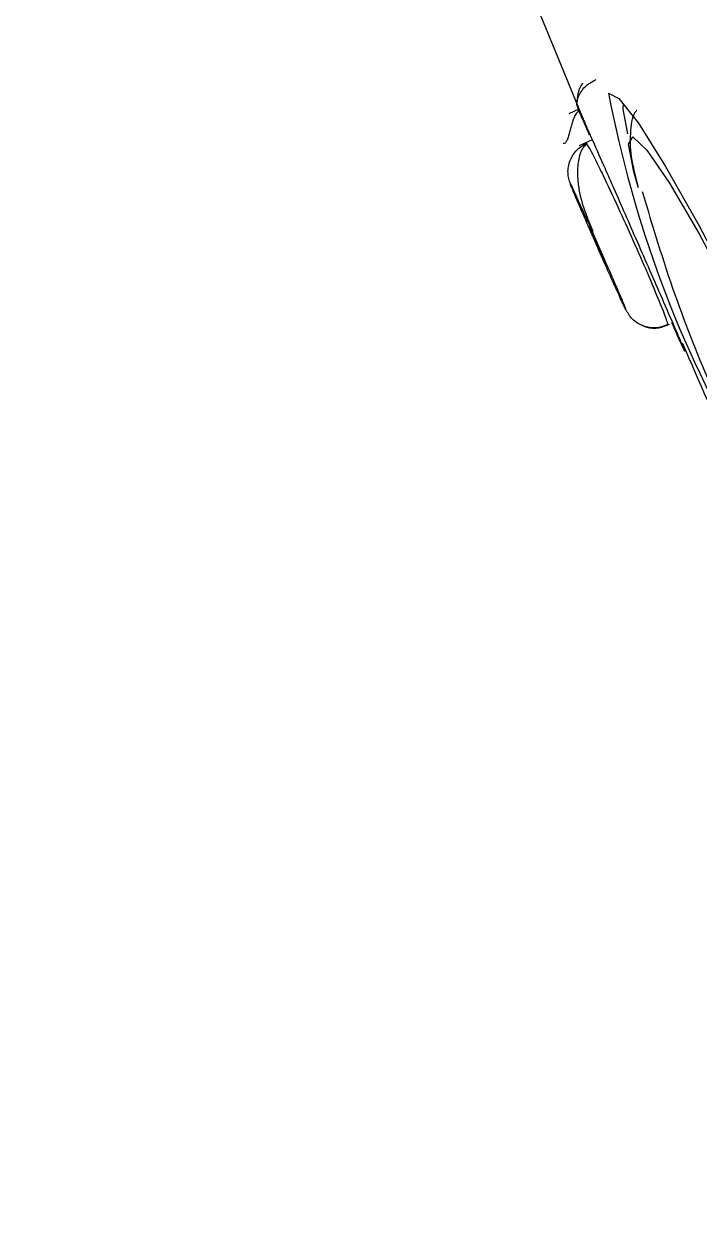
# Model space of a CAD drawing. Header units: millimetres. Extents: x 13235 to 13829, y -4257 to -3417.
# Drawn here: x 13700.847 to 13703.552, y -3764.245 to -3759.486 of the extents above; entities that cross this region are included whole.
import ezdxf

# ---------------------------------------------------------------- set-up
doc = ezdxf.new("R2010")
doc.units = ezdxf.units.MM
doc.header["$LTSCALE"] = 0.1
doc.layers.get('0').update_dxf_attribs({"lineweight": 15})

msp = doc.modelspace()

# ---------------------------------------------------------------- linework, layer by layer
at = {"linetype": 'Continuous', "lineweight": 25}
for p, q in [((13702.8628, -3759.322), (13703.0865, -3759.8673)), ((13703.0701, -3759.8273), (13703.0293, -3759.8465)), ((13703.0603, -3759.8047), (13703.0684, -3759.8371)), ((13703.1235, -3759.95), (13703.0711, -3759.9745)), ((13703.0974, -3759.9625), (13703.0997, -3759.9648)), ((13703.0974, -3759.9687), (13703.0974, -3759.9625)), ((13703.3084, -3760.1423), (13703.3032, -3760.1253)), ((13703.163, -3760.4187), (13703.1151, -3760.3092)), ((13703.1151, -3760.3093), (13703.1312, -3760.3426)), ((13703.1311, -3760.3425), (13703.179, -3760.452)), ((13703.1791, -3760.4522), (13703.1629, -3760.4186)), ((13703.487, -3760.7808), (13703.4937, -3760.7969))]:
    msp.add_line(p, q, dxfattribs=at)
at = {"linetype": 'Continuous', "lineweight": 25, "flags": 128}
for points in [[(13703.1889, -3759.7642), (13703.2297, -3759.7851), (13703.3081, -3759.8843), (13703.4175, -3760.0576), (13703.5517, -3760.2949), (13703.7027, -3760.5823), (13703.8619, -3760.9032), (13704.0199, -3761.2389), (13704.1676, -3761.5699), (13704.2964, -3761.877), (13704.3988, -3762.1423), (13704.4689, -3762.3504), (13704.5026, -3762.4892), (13704.4979, -3762.5507)], [(13703.2656, -3759.9259), (13703.2472, -3759.8279), (13703.2481, -3759.8048)], [(13703.3032, -3760.1253), (13703.2895, -3760.0782), (13703.2681, -3759.9676), (13703.2862, -3759.9379), (13703.3425, -3759.9913), (13703.4332, -3760.124), (13703.5521, -3760.327), (13703.6911, -3760.5865), (13703.8407, -3760.8849), (13703.9908, -3761.2017), (13704.1311, -3761.5153), (13704.2521, -3761.8045), (13704.3454, -3762.0495), (13704.4048, -3762.2336), (13704.4262, -3762.3442), (13704.4082, -3762.3739)]]:
    msp.add_lwpolyline(points, dxfattribs=at)
at = {"linetype": 'Continuous', "lineweight": 25}
msp.add_arc((13707.7517, -3758.8984), 4.6442, 190.7446, 210.1973, dxfattribs=at)
for points, knots in [([(13700.8466, -3751.1134), (13700.8953, -3751.1289), (13700.9934, -3751.1602), (13701.2549, -3751.436), (13701.6272, -3751.9375), (13702.1301, -3752.7205), (13702.7235, -3753.7323), (13703.3835, -3754.9264), (13704.1005, -3756.2912), (13704.843, -3757.7628), (13705.6029, -3759.3263), (13706.3444, -3760.9096), (13707.0616, -3762.4955), (13707.7184, -3764.0119), (13708.3108, -3765.442), (13708.8097, -3766.7205), (13709.2122, -3767.8321), (13709.4989, -3768.7294), (13709.6595, -3769.3934), (13709.7044, -3769.8094), (13709.6309, -3769.864), (13709.598, -3769.8885)], [0, 0, 0, 0, 0.04229, 0.08533, 0.138911, 0.194045, 0.247626, 0.302761, 0.356342, 0.411476, 0.465057, 0.520191, 0.573772, 0.628906, 0.682487, 0.737622, 0.791202, 0.846337, 0.899918, 0.955052, 1, 1, 1, 1]), ([(13705.5679, -3760.7428), (13705.5293, -3760.6596), (13705.4527, -3760.495), (13705.3381, -3760.2506), (13705.2146, -3759.9889), (13705.0905, -3759.7273), (13704.9739, -3759.4836), (13704.9027, -3759.3357), (13704.8536, -3759.234), (13704.7891, -3759.1002), (13704.7059, -3758.9288), (13704.6157, -3758.7439), (13704.5441, -3758.5978), (13704.4638, -3758.4347), (13704.3749, -3758.2549), (13704.2776, -3758.059), (13704.1825, -3757.8688), (13704.0624, -3757.6299), (13703.8932, -3757.2958), (13703.6686, -3756.8578), (13703.4436, -3756.4262), (13703.2383, -3756.0381), (13703.0463, -3755.68), (13702.8599, -3755.3381), (13702.6822, -3755.0174), (13702.5154, -3754.7213), (13702.3464, -3754.4267), (13702.1817, -3754.1458), (13702.0266, -3753.8875), (13701.8842, -3753.6564), (13701.7261, -3753.4067), (13701.5712, -3753.1721), (13701.4354, -3752.9775), (13701.3169, -3752.816), (13701.2081, -3752.6779), (13701.1037, -3752.5579), (13701.0476, -3752.504), (13701.0213, -3752.4787)], [0, 0, 0, 0, 0.021095, 0.041774, 0.062036, 0.087668, 0.108472, 0.124451, 0.125701, 0.134698, 0.158945, 0.170139, 0.182887, 0.197192, 0.213052, 0.230468, 0.249438, 0.264203, 0.295282, 0.341276, 0.387506, 0.421052, 0.458271, 0.499166, 0.532192, 0.567289, 0.604458, 0.642664, 0.679349, 0.714691, 0.748691, 0.803167, 0.844771, 0.873498, 0.920536, 0.962703, 1, 1, 1, 1]), ([(13703.0851, -3759.7231), (13703.0843, -3759.724), (13703.075, -3759.7352), (13703.0644, -3759.7661), (13703.0621, -3759.798), (13703.061, -3759.8136)], [0, 0, 0, 0, 0.043723, 0.531903, 1, 1, 1, 1]), ([(13703.0614, -3759.8079), (13703.0616, -3759.8045), (13703.0623, -3759.793), (13703.0692, -3759.774), (13703.0816, -3759.7523), (13703.1032, -3759.7278), (13703.1251, -3759.7165), (13703.1393, -3759.7091)], [0, 0, 0, 0, 0.079516, 0.271647, 0.463791, 0.651823, 1, 1, 1, 1]), ([(13703.0677, -3759.831), (13703.0673, -3759.8302), (13703.0665, -3759.8281), (13703.076, -3759.8488), (13703.0861, -3759.8708), (13703.0946, -3759.8899), (13703.0957, -3759.8925)], [0, 0, 0, 0, 0.255213, 0.634725, 0.950124, 1, 1, 1, 1]), ([(13703.3026, -3759.8314), (13703.3013, -3759.8326), (13703.2851, -3759.848), (13703.2745, -3759.9106), (13703.274, -3760.0128), (13703.2968, -3760.0985), (13703.308, -3760.1409)], [0, 0, 0, 0, 0.027024, 0.358244, 0.683266, 1, 1, 1, 1]), ([(13703.0712, -3759.8346), (13703.0666, -3759.8379), (13703.0541, -3759.8467), (13703.0435, -3759.8798), (13703.0346, -3759.9131), (13703.0302, -3759.9292), (13703.0272, -3759.9394), (13703.0241, -3759.9483), (13703.0208, -3759.9555), (13703.0176, -3759.9606), (13703.0116, -3759.9664), (13703.0093, -3759.9656), (13703.0075, -3759.965)], [0, 0, 0, 0, 0.185864, 0.49276, 0.605254, 0.650088, 0.688185, 0.721917, 0.755036, 0.792091, 0.836826, 1, 1, 1, 1]), ([(13703.0715, -3759.8346), (13703.0754, -3759.8428), (13703.0823, -3759.8574), (13703.119, -3759.9398), (13703.1609, -3760.0344), (13703.2062, -3760.1372), (13703.2496, -3760.2359), (13703.2979, -3760.3459), (13703.3486, -3760.4619), (13703.4006, -3760.5809), (13703.4486, -3760.691), (13703.4823, -3760.7688), (13703.4858, -3760.7777), (13703.487, -3760.7808)], [0, 0, 0, 0, 0.124165, 0.220066, 0.326282, 0.393362, 0.465702, 0.543297, 0.626141, 0.714383, 0.818094, 0.937187, 1, 1, 1, 1]), ([(13703.1127, -3759.932), (13703.1003, -3759.9033), (13703.0747, -3759.8439), (13703.0726, -3759.8378), (13703.0715, -3759.8346)], [0, 0, 0, 0, 0.483149, 1, 1, 1, 1]), ([(13703.0364, -3760.1273), (13703.0318, -3760.1126), (13703.0247, -3760.09), (13703.0273, -3760.0578), (13703.0339, -3760.0334), (13703.0454, -3760.0108), (13703.0654, -3759.985), (13703.0862, -3759.9727), (13703.0997, -3759.9648)], [0, 0, 0, 0, 0.238516, 0.367008, 0.498355, 0.629932, 0.759107, 1, 1, 1, 1]), ([(13703.1032, -3759.9628), (13703.0934, -3759.9737), (13703.0748, -3759.9944), (13703.0635, -3760.0518), (13703.0641, -3760.1111), (13703.0777, -3760.2004), (13703.1042, -3760.2669), (13703.1268, -3760.3174), (13703.1271, -3760.3181)], [0, 0, 0, 0, 0.198191, 0.37494, 0.526693, 0.653478, 0.995297, 1, 1, 1, 1]), ([(13703.0997, -3759.9648), (13703.104, -3759.9712), (13703.1116, -3759.9828), (13703.1355, -3760.0287), (13703.1711, -3760.1016), (13703.2243, -3760.2144), (13703.2876, -3760.3543), (13703.3469, -3760.4893), (13703.3934, -3760.6001), (13703.4171, -3760.6614), (13703.4261, -3760.6891), (13703.4249, -3760.6911), (13703.4244, -3760.6921)], [0, 0, 0, 0, 0.090959, 0.163113, 0.250635, 0.380855, 0.500225, 0.623533, 0.749489, 0.863777, 0.929199, 1, 1, 1, 1]), ([(13703.256, -3760.6271), (13703.2518, -3760.6183), (13703.2433, -3760.6008), (13703.2118, -3760.5314), (13703.1717, -3760.4417), (13703.1276, -3760.3418), (13703.0863, -3760.2473), (13703.0542, -3760.1728), (13703.0348, -3760.1263), (13703.0359, -3760.127), (13703.0364, -3760.1273)], [0, 0, 0, 0, 0.124861, 0.250198, 0.375242, 0.500013, 0.62469, 0.749516, 0.874625, 1, 1, 1, 1]), ([(13703.0364, -3760.1273), (13703.0404, -3760.1354), (13703.048, -3760.1509), (13703.0782, -3760.2173), (13703.1165, -3760.3028), (13703.1601, -3760.4015), (13703.2023, -3760.4978), (13703.2353, -3760.5745), (13703.2563, -3760.6243), (13703.2571, -3760.628), (13703.2576, -3760.6298)], [0, 0, 0, 0, 0.129909, 0.253093, 0.374838, 0.500552, 0.629264, 0.755209, 0.877027, 1, 1, 1, 1]), ([(13703.3234, -3760.1572), (13703.365, -3760.2956), (13703.4852, -3760.6954), (13703.7699, -3761.3251), (13704.0494, -3761.8711), (13704.2424, -3762.1498), (13704.2801, -3762.2043)], [0, 0, 0, 0, 0.191054, 0.551728, 0.912406, 1, 1, 1, 1]), ([(13703.2576, -3760.6298), (13703.2574, -3760.6295), (13703.257, -3760.629), (13703.2564, -3760.6277), (13703.256, -3760.6271)], [0, 0, 0, 0, 0.497814, 1, 1, 1, 1]), ([(13703.424, -3760.6919), (13703.4089, -3760.6971), (13703.3857, -3760.705), (13703.3525, -3760.7029), (13703.3274, -3760.6965), (13703.3043, -3760.6849), (13703.2779, -3760.6647), (13703.2656, -3760.6436), (13703.2576, -3760.6298)], [0, 0, 0, 0, 0.239309, 0.368266, 0.50003, 0.631782, 0.760727, 1, 1, 1, 1]), ([(13703.298, -3760.6793), (13703.312, -3760.6874), (13703.3402, -3760.7038), (13703.3896, -3760.7063), (13703.4185, -3760.6942), (13703.4323, -3760.6885)], [0, 0, 0, 0, 0.337766, 0.683015, 1, 1, 1, 1]), ([(13703.4937, -3760.7969), (13703.4892, -3760.7871), (13703.4813, -3760.7702), (13703.4576, -3760.7177), (13703.4428, -3760.6841), (13703.4427, -3760.6839)], [0, 0, 0, 0, 0.571243, 0.99759, 1, 1, 1, 1]), ([(13703.424, -3760.6919), (13703.4241, -3760.692), (13703.4242, -3760.6921), (13703.4243, -3760.6921), (13703.4244, -3760.6921)], [0, 0, 0, 0, 0.500103, 1, 1, 1, 1]), ([(13703.4842, -3760.7636), (13703.551, -3760.9178), (13703.65, -3761.1462), (13703.7611, -3761.3689), (13703.7972, -3761.4413)], [0, 0, 0, 0, 0.675, 1, 1, 1, 1])]:
    msp.add_open_spline(points, degree=3, knots=knots, dxfattribs=at)

doc.saveas('drawing.dxf')
